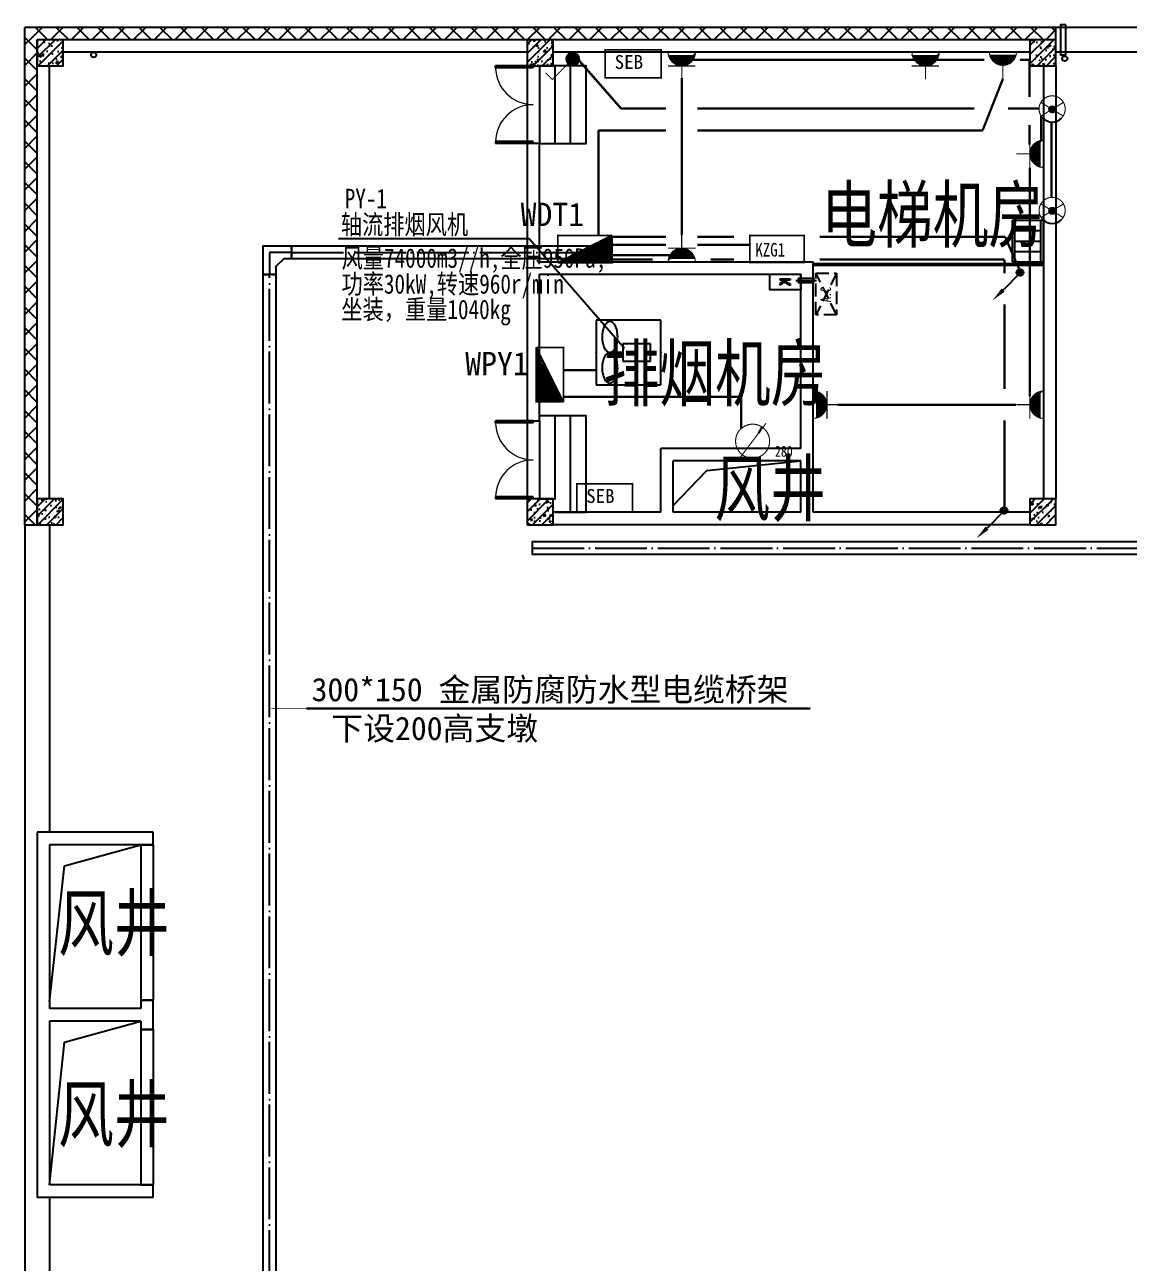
# Model space of a CAD drawing. Header units: millimetres. Extents: x -633009578 to 5705885, y -633235091 to 2571734.
# Drawn here: x 2781536 to 2802841, y 1762923 to 1786804 of the extents above; entities that cross this region are included whole.
import ezdxf

# ---------------------------------------------------------------- set-up
doc = ezdxf.new("R2010")
doc.units = ezdxf.units.MM
doc.header["$LTSCALE"] = 1000
doc.header["$MEASUREMENT"] = 0
for name, pattern in [('DASH', [0.35, 0.25, -0.1]), ('DASHED2', [0.375, 0.25, -0.125]), ('DOTE', [2.4200000000000004, 2, -0.2, 0.02, -0.2])]:
    doc.linetypes.add(name, pattern=pattern)
doc.layers.get('0').update_dxf_attribs({"color": 9})
for name, color, linetype in [('3T_WOOD', 21, 'Continuous'), ('A-COLUM(柱)', 255, 'Continuous'), ('A-DOOR(门）', 4, 'Continuous'), ('A-EQPM(设备)', 15, 'Continuous'), ('A-HATH(填充)', 8, 'Continuous'), ('A-LM-QPM(设备)', 8, 'Continuous'), ('A-LM-RAIL(栏杆)', 167, 'Continuous'), ('A-OTHER(其它)', 192, 'Continuous'), ('A-ROOF(屋顶)', 11, 'Continuous'), ('A-ROOF-G(钢构)', 25, 'Continuous'), ('A-ST(雨水管)', 161, 'Continuous'), ('A-STAR(楼梯)', 51, 'Continuous'), ('A-TEXT(房间)', 243, 'Continuous'), ('A-WALL(墙)', 255, 'Continuous'), ('A-WINDOW（窗）', 4, 'Continuous'), ('WALL', 9, 'Continuous'), ('电-弱电平面-箭头', 3, 'Continuous'), ('电-强电平面-标注', 3, 'Continuous'), ('电-强电平面-线缆', 3, 'Continuous'), ('电-桥架', 4, 'Continuous'), ('设备-动力', 3, 'Continuous'), ('设备-插座', 3, 'Continuous'), ('设备-消防', 3, 'Continuous'), ('设备-照明', 3, 'Continuous'), ('设备-箱柜', 3, 'Continuous')]:
    doc.layers.add(name, color=color, linetype=linetype)
doc.styles.add('-仿宋_GB2312', font='simhei.ttf')
doc.styles.add('0HVAC', font='simhei.ttf', dxfattribs={"width": 0.8, "bigfont": 'hztxt.shx'})
doc.styles.add('_TCH', font='simhei.ttf', dxfattribs={"width": 0.75, "bigfont": 'hztxt.shx'})
doc.styles.add('_TCH_DIM', font='simhei.ttf', dxfattribs={"width": 0.8, "bigfont": 'hztxt.shx'})
doc.styles.add('ELEC-DIM', font='simhei.ttf')
doc.styles.add('IDQSTYLE', font='simhei.ttf', dxfattribs={"width": 0.707, "bigfont": 'hztxt.shx'})
doc.styles.get("Standard").update_dxf_attribs({"font": 'simhei.ttf', "bigfont": 'hztxt.shx'})
pattern_1 = [(45, (-2085598.514908035, -974312.4123308776), (-200.0002033111466, 200.0002033111467), []), (135, (-2085598.514908035, -974312.4123308776), (-200.0002033111467, -200.0002033111466), [])]

# ---------------------------------------------------------------- blocks, each defined once
blk = doc.blocks.new('31231')
at = {"layer": 'A-EQPM(设备)', "linetype": 'DASH', "ltscale": 500}
blk.add_lwpolyline([(46923.81837394973, 1033154.040788963), (47003.81837394973, 1033154.040788963), (47003.81837394973, 1032854.040788963), (46923.81837394973, 1032854.040788963)], close=True, dxfattribs=at)
blk.add_lwpolyline([(46963.81837394973, 1033204.040788963), (46963.81837394973, 1032804.040788963)], dxfattribs=at)
blk = doc.blocks.new('VdFDAFDFfasdgfswgre')
at = {"layer": 'A-LM-QPM(设备)'}
for p, q in [((-18.82899837940931, -406.182118716184), (32.44091908354312, -219.865729555022)), ((32.44091908354312, -219.865729555022), (56.36419694311917, -226.448856712319)), ((56.36419694311917, -226.448856712319), (37.18157476373017, -296.1590703437105)), ((5.094279481098056, -412.765245873481), (-18.82899837940931, -406.182118716184)), ((26.97990751266479, -333.232229411602), (5.094279481098056, -412.765245873481)), ((49.2817729152739, -324.0305588338524), (26.97990751266479, -333.232229411602)), ((26.97990751266479, -333.232229411602), (49.2817729152739, -324.0305588338524)), ((67.04131023027003, -429.8116214922629), (26.97990751266479, -333.232229411602)), ((37.18157476373017, -296.1590703437105), (49.2817729152739, -324.0305588338524)), ((49.2817729152739, -324.0305588338524), (125.9159782715142, -245.5878820237704)), ((153.1663345098495, -253.0865434217267), (58.93851659074426, -349.0140868732706)), ((58.93851659074426, -349.0140868732706), (97.61874484550208, -438.2258171304129)), ((97.61874484550208, -438.2258171304129), (67.04131023027003, -429.8116214922629)), ((125.9159782715142, -245.5878820237704), (153.1663345098495, -253.0865434217267))]:
    blk.add_line(p, q, dxfattribs=at)
blk.add_lwpolyline([(0, 0), (289.248551459983, -79.59444376500323), (130.0596639309078, -658.0915466849692), (-159.1888875309378, -578.4971029208973)], close=True, dxfattribs=at)
blk = doc.blocks.new('1fdasdas')
at = {"layer": 'A-EQPM(设备)', "linetype": 'DASH'}
for p, q in [((800.000240216963, -0.0003133723512291908), (0.0002401703968644142, 399.9996865927242)), ((0.0002401703968644142, -0.0003133723512291908), (800.000240216963, 399.9996865927242))]:
    blk.add_line(p, q, dxfattribs=at)
blk.add_lwpolyline([(0.0002401703968644142, 399.9996865927242), (800.000240216963, 399.9996865927242), (800.000240216963, -0.0003133723512291908), (0.0002401703968644142, -0.0003133723512291908)], close=True, dxfattribs=at)
at = {"layer": 'A-EQPM(设备)', "style": '_TCH_DIM', "width": 0.7058823529411765}
blk.add_text('A.C', height=204, dxfattribs=at).set_placement((239.6609672275372, 108.2505295248702))
blk = doc.blocks.new('$DorLib2D$00000002')
for p, q in [((-0.5, -5.684341886080802e-17), (-0.5000000000000007, 0.4875)), ((-0.4750000000000007, 0.4875), (-0.5000000000000007, 0.4875)), ((-0.475, -2.842170943040401e-17), (-0.4750000000000007, 0.4875)), ((0.475, -2.842170943040401e-17), (0.4750000000000007, 0.4875)), ((0.4750000000000007, 0.4875), (0.5000000000000007, 0.4875)), ((0.5, -5.684341886080802e-17), (0.5000000000000007, 0.4875)), ((-0.5, -5.684341886080802e-17), (-0.475, -2.842170943040401e-17)), ((0.5, -5.684341886080802e-17), (0.475, -2.842170943040401e-17))]:
    blk.add_line(p, q)
at = {"lineweight": 13}
for centre, start, end in [((-0.4875, -4.263256414560601e-17), 0, 88.53071641864632), ((0.4875, -4.263256414560601e-17), 91.4692835813537, 180)]:
    blk.add_arc(centre, 0.4875, start, end, dxfattribs=at)
blk = doc.blocks.new('_FZH')
h = blk.add_hatch()
h.set_pattern_fill('钢筋混凝土', color=256, scale=0.1, style=0)
h.set_pattern_definition([(45, (0, 0), (-0.1767766952966369, 0.1767766952966369), []), (50, (0, 0), (0.7172601826007535, -0.06275213498259512), [0.07500000000000001, -0.8250000000000001]), (355, (0, 0), (-0.138751333613, 0.7521921337000119), [0.06, -0.66]), (100.4514, (0.05977168000000001, -0.00522934), (0.5785093817140216, 0.6894395420609536), [0.06374019, -0.701142112]), (46.1842, (0, 0.2), (1.067241048625645, -0.1655190143290181), [0.1125, -1.2375]), (96.6356, (0.088936745, 0.186206693), (0.9346627055487033, 0.9741178709004418), [0.095610288, -1.051713]), (351.1842, (0, 0.2), (0.9346619451336272, 0.9741186009253247), [0.09000000000000001, -0.9900000000000001]), (21, (0.1, 0.15), (0.5969070521184617, -0.4026188906653388), [0.07500000000000001, -0.8250000000000001]), (326, (0.1, 0.15), (0.2433153319215824, 0.7251500450468529), [0.06, -0.66]), (71.4514, (0.149742233, 0.116448394), (0.84022262858149, 0.3225304967099524), [0.06374019, -0.701142112]), (37.50000000000001, (0, 0), (0.01215985531729062, 0.3328938538313115), [0, -0.652, 0, -0.67, 0, -0.6625000000000001]), (7.499999999999999, (0, 0), (0.2630695374421486, 0.3944117118823603), [0, -0.382, 0, -0.637, 0, -0.2525]), (-32.5, (-0.223, 0), (0.533822436172409, -0.02255487173437976), [0, -0.25, 0, -0.78, 0, -1.035]), (-42.5, (-0.323, 0), (0.5831861693423862, 0.1001049823323177), [0, -0.325, 0, -0.518, 0, -0.735])])
h.paths.add_polyline_path([(-0.5, -0.5), (0.5, -0.5), (0.5, 0.5), (-0.5, 0.5)])
blk.add_lwpolyline([(-0.5, -0.5), (0.5, -0.5), (0.5, 0.5), (-0.5, 0.5)], close=True)
blk = doc.blocks.new('G$C91E54488')
at = {"layer": 'A-HATH(填充)'}
h = blk.add_hatch(dxfattribs=at)
h.set_pattern_fill('多孔材料', color=256, scale=100, style=0)
h.set_pattern_definition(pattern_1)
h.paths.add_polyline_path([(-133300.0015785219, 125750.000000513), (-133300.0015785326, 135099.9999998967), (-133540.0015785224, 135339.9999998988), (-133540.0015785219, 125750.000000513)])
h = blk.add_hatch(dxfattribs=at)
h.set_pattern_fill('多孔材料', color=256, scale=100, style=0)
h.set_pattern_definition(pattern_1)
h.paths.add_polyline_path([(-113649.9960723259, 135339.9999998963), (-133540.0015785224, 135339.9999998988), (-133300.0015785326, 135099.9999998967), (-113649.9960723259, 135099.9999998963)])
at = {"layer": 'A-DOOR(门）'}
for p, q in [((-123849.9960723259, 134600.0000001263), (-123849.9960723259, 133100.0000001263)), ((-123609.9960723259, 134600.0000001263), (-123609.9960723259, 133100.0000001263)), ((-123849.9960723259, 127750.0000000525), (-123849.9960723259, 126250.0000000525)), ((-123609.9960723259, 127750.0000000525), (-123609.9960723259, 126250.0000000525))]:
    blk.add_line(p, q, dxfattribs=at)
at = {"layer": 'A-LM-QPM(设备)'}
blk.add_lwpolyline([(-113460.0057239681, 135390.003462084), (-113560.0057239681, 135390.003462084), (-113560.0057239681, 134810.003462084), (-113460.0057239681, 134810.003462084)], close=True, dxfattribs=at)
at = {"layer": 'A-LM-RAIL(栏杆)'}
for points in [[(-118329.9960657354, 130785.0000058521), (-113889.9960723333, 130785.0000058551)], [(-118329.9960657354, 130755.0000058521), (-113889.9960723333, 130755.0000058551)]]:
    blk.add_lwpolyline(points, dxfattribs=at)
at = {"layer": 'A-OTHER(其它)'}
for points in [[(-121030.0009394446, 126119.9999999303), (-120384.4840694438, 126797.7247835443), (-118569.996065639, 126979.999999917)], [(-133059.9960724125, 116549.9999999242), (-132774.0657721153, 119170.1517959499), (-131299.9960723268, 119579.9999999028)], [(-133059.9960724041, 113019.9999997992), (-132774.065772573, 115770.1517959806), (-131299.9960727841, 116179.9999999335)]]:
    blk.add_lwpolyline(points, dxfattribs=at)
at = {"layer": 'A-ROOF(屋顶)'}
for points in [[(-66500.0009442009, 135340.0000004679), (-113649.9960723259, 135340.0000000958)], [(-66500.0009442009, 134859.9999999426), (-113649.9960723259, 134859.9999999426)], [(-133540.0010337373, 125749.999999938), (-133540.00139366, 87199.99999993795)], [(-133060.0010337373, 125749.999999938), (-133060.0010337373, 119819.9999999598)], [(-133060.0010337373, 112779.9999999368), (-133060.0010337373, 87199.99999993795)]]:
    blk.add_lwpolyline(points, dxfattribs=at)
at = {"layer": 'A-ROOF-G(钢构)'}
for points in [[(-114489.9960723333, 130819.9999997887), (-114489.9960723333, 131619.9999997887)], [(-114489.9960723333, 131619.9999997887), (-113889.9960723333, 131619.9999997887)], [(-114439.9960723333, 130819.9999997887), (-114439.9960723333, 131619.9999997887)], [(-113939.9960723333, 130819.9999997887), (-113939.9960723333, 131619.9999997887)], [(-113889.9960723333, 130819.9999997887), (-113889.9960723333, 131619.9999997887)], [(-114439.9960723333, 131419.9999997887), (-113939.9960723333, 131419.9999997887)], [(-114439.9960723333, 131219.9999997887), (-113939.9960723333, 131219.9999997887)], [(-114439.9960723333, 131019.9999997887), (-113939.9960723333, 131019.9999997887)], [(-114489.9960723333, 130819.9999997887), (-113889.9960723333, 130819.9999997887)]]:
    blk.add_lwpolyline(points, dxfattribs=at)
at = {"layer": 'A-ST(雨水管)'}
for points in [[(-132210.0009442, 134859.9999999389, -1), (-132210.0009442, 134759.9999999389, -1)], [(-113478.5474658455, 134787.4915762864, -1), (-113478.5474658455, 134687.4915762864, -1)]]:
    blk.add_lwpolyline(points, format="xyb", close=True, dxfattribs=at)
at = {"layer": 'A-STAR(楼梯)'}
for points in [[(-123609.9960723519, 133100.0000002583), (-123309.9960723519, 133100.0000002583), (-123309.9960723519, 134600.0000002576), (-123609.9960724232, 134600.0000002576)], [(-123309.9960723519, 133100.0000002583), (-123009.9960723519, 133100.0000002583), (-123009.9960723519, 134600.0000002576), (-123309.9960724232, 134600.0000002576)], [(-123009.9960723519, 133100.0000002583), (-122709.9960723519, 133100.0000002583), (-122709.9960723519, 134600.0000002576), (-123009.9960724232, 134600.0000002576)], [(-123609.996072351, 126250.0000001845), (-123309.996072351, 126250.0000001845), (-123309.996072351, 127850.0000001838), (-123609.9960724227, 127850.0000001838)], [(-123309.9960723612, 125989.999999957), (-123009.9960723612, 125989.999999957), (-123009.996072351, 127850.0000001838), (-123309.9960724227, 127850.0000001838)], [(-123009.9960723612, 125989.9999999459), (-122709.9960723612, 125989.9999999459), (-122709.996072351, 127850.0000001838), (-123009.9960724227, 127850.0000001838)]]:
    blk.add_lwpolyline(points, dxfattribs=at)
at = {"layer": 'A-WALL(墙)'}
for p, q in [((-123849.9960720977, 135099.9999998709), (-132799.99607231, 135099.9999998767)), ((-114149.9960720977, 135099.9999998807), (-123349.9960725862, 135099.9999998735)), ((-123849.9960720977, 134859.9999998707), (-132799.99607231, 134859.9999998767)), ((-114149.9960720977, 134859.9999998804), (-123349.9960725862, 134859.9999998821)), ((-133300.0015784879, 126249.9999996888), (-133300.00157848, 134599.9999996886)), ((-133060.0015784604, 126249.9999996888), (-133060.0015784823, 134599.9999996886)), ((-113889.9960723259, 134599.9999999382), (-113889.9960723259, 126249.9999999382)), ((-113649.9960723259, 134599.9999999382), (-113649.9960723259, 126249.9999999382)), ((-123609.9960723519, 133100.0000002583), (-123849.9960723119, 133100.0000002586)), ((-123849.9960723119, 133100.0000002586), (-123849.9960723259, 130699.9999997459)), ((-123609.996072324, 130819.9999997643), (-123609.9960723519, 133100.0000002583)), ((-123849.9960723259, 130699.9999997459), (-123849.9960723668, 127750.0000000043)), ((-123609.996072324, 130819.9999997643), (-118329.9960657354, 130819.9999997643)), ((-118329.9960657181, 127099.9999999393), (-118329.9960657354, 130819.9999997643)), ((-123609.9960723091, 127750.0000000043), (-123609.9960723016, 130579.9999997412)), ((-123609.9960723016, 130579.9999997412), (-118569.9960656809, 130579.9999997412)), ((-118569.9960656846, 127219.9999999375), (-118569.9960656809, 130579.9999997412)), ((-123849.9960723668, 127750.0000000043), (-123609.9960723091, 127750.0000000043)), ((-118569.9960656846, 127219.9999999375), (-121270.0009393832, 127219.9999999375)), ((-121270.0009393892, 125989.9999998865), (-121270.0009393832, 127219.9999999375)), ((-118329.9960657284, 125989.9999999482), (-118329.9960657181, 127099.9999999393)), ((-118569.9960657274, 126979.9999999375), (-121030.0009393846, 126979.9999999375)), ((-121030.0009393892, 125989.9999999582), (-121030.0009393846, 126979.9999999375)), ((-118569.9960657284, 125989.9999999584), (-118569.9960657274, 126979.9999999375)), ((-121270.0009393892, 125989.9999998865), (-123349.9960725862, 125989.9999999643)), ((-118569.9960657284, 125989.9999999584), (-121030.0009393892, 125989.9999999582)), ((-114149.9960720977, 125989.9999999517), (-118329.9960657284, 125989.9999999482)), ((-121150.0009394344, 125749.99999994), (-123349.9960725862, 125749.9999999524)), ((-118449.9960657191, 125749.99999994), (-121150.0009394344, 125749.99999994)), ((-114149.9960720977, 125749.9999999633), (-118449.9960657191, 125749.99999994)), ((-133299.9960723985, 119819.9999999598), (-133299.996072378, 116299.999999896)), ((-131059.9960723571, 119819.9999999598), (-133299.9960723985, 119819.9999999598)), ((-131059.9960723277, 119580.0000000041), (-131059.9960723571, 119819.9999999598)), ((-133059.9960723962, 119579.9999998409), (-133059.9960723957, 116419.9999999065)), ((-131299.9960723585, 119579.9999998409), (-133059.9960723962, 119579.9999998409)), ((-131299.9960723585, 119579.9999998409), (-131059.9960723277, 119580.0000000041)), ((-131059.996072324, 116580.0000000041), (-131299.9960723082, 116580.0000000041)), ((-131299.9960723082, 116580.0000000041), (-131299.9960723585, 116419.9999999065)), ((-131059.9960723524, 116299.9999999177), (-131059.996072324, 116580.0000000041)), ((-133299.996072378, 116299.999999896), (-133299.9960723631, 112779.9999999368)), ((-131299.9960723585, 116419.9999999065), (-133059.9960723957, 116419.9999999065)), ((-131059.9960723589, 116020.0000000043), (-131059.9960723524, 116299.9999999177)), ((-133059.996072364, 116179.9999999088), (-133059.9960723636, 113019.9999999338)), ((-131299.996072317, 116179.9999999088), (-133059.996072364, 116179.9999999088)), ((-131299.996072317, 116179.9999999088), (-131299.9960723366, 116020.0000000043)), ((-131299.9960723366, 116020.0000000043), (-131059.9960723589, 116020.0000000043)), ((-131299.9960723165, 113019.999999934), (-133059.9960723636, 113019.9999999338)), ((-131059.996072391, 113020.0000000041), (-131299.9960723361, 113020.0000000041)), ((-131059.9960723901, 112779.9999999368), (-131059.996072391, 113020.0000000041)), ((-131059.9960723901, 112779.9999999368), (-133299.9960723631, 112779.9999999368))]:
    blk.add_line(p, q, dxfattribs=at)
at = {"layer": 'A-WINDOW（窗）', "linetype": 'DASH'}
for p, q in [((-131059.9960723529, 119579.9999998409), (-131299.9960723529, 119579.9999998409)), ((-131299.9960723529, 116579.9999998409), (-131059.9960723529, 116579.9999998409)), ((-131059.9960723519, 116019.9999999948), (-131299.9960723519, 116019.9999999948)), ((-131299.9960723519, 113019.9999999948), (-131059.9960723519, 113019.9999999948))]:
    blk.add_line(p, q, dxfattribs=at)
at = {"layer": 'A-WINDOW（窗）'}
for p, q in [((-131299.9960723529, 119579.9999998409), (-131299.9960723529, 116579.9999998409)), ((-131059.9960723529, 119579.9999998409), (-131059.9960723529, 116579.9999998409)), ((-131299.9960723519, 116019.9999999948), (-131299.9960723519, 113019.9999999948)), ((-131059.9960723519, 116019.9999999948), (-131059.9960723519, 113019.9999999948))]:
    blk.add_line(p, q, dxfattribs=at)
at = {"layer": 'WALL'}
for p, q in [((-133540.0015785219, 125750.000000513), (-133540.0015785224, 135339.9999998988)), ((-113649.9960723259, 135339.9999998963), (-133540.0015785224, 135339.9999998988)), ((-113649.9960723259, 135099.9999998963), (-113649.9960723259, 135339.9999998963)), ((-133300.0015785219, 125750.000000513), (-133300.0015785326, 135099.9999998967)), ((-113649.9960723259, 135099.9999998963), (-133300.0015785326, 135099.9999998967)), ((-133540.0015785219, 125750.000000513), (-133300.0015785219, 125750.000000513))]:
    blk.add_line(p, q, dxfattribs=at)
at = {"layer": 'A-COLUM(柱)', "xscale": 500, "yscale": 500, "zscale": 500}
for p in [(-133049.99607231, 134849.999999938), (-123599.99607231, 134849.999999938), (-113899.9960723259, 134849.9999999382), (-133049.99607231, 125999.999999938), (-123599.9960723259, 125999.9999999382), (-113899.9960723259, 125999.9999999382)]:
    blk.add_blockref('_FZH', p, dxfattribs=at)
at = {"layer": 'A-DOOR(门）', "xscale": -1500, "yscale": -1500, "zscale": -1500, "rotation": 270}
for p in [(-123729.9960723259, 133850.0000001263), (-123729.9960723259, 127000.0000000525)]:
    blk.add_blockref('$DorLib2D$00000002', p, dxfattribs=at)
at = {"layer": 'A-EQPM(设备)', "color": 6, "xscale": -1, "rotation": 89.99999999999997}
blk.add_blockref('31231', (914535.040789025, 177424.0328813199), dxfattribs=at)
at = {"layer": 'A-EQPM(设备)', "color": 6, "rotation": 90}
blk.add_blockref('1fdasdas', (-117879.221820237, 129799.5522004017), dxfattribs=at)
at = {"layer": 'A-LM-QPM(设备)', "rotation": 285.3856598445327}
blk.add_blockref('VdFDAFDFfasdgfswgre', (-118569.9960656809, 130579.9999997412), dxfattribs=at)
at = {"layer": 'A-TEXT(房间)', "style": '_TCH', "width": 0.75}
for s, p in [('电梯机房', (-118174.5349021163, 131204.9070765354)), ('排烟机房', (-122373.5862286175, 128148.4706520851)), ('风井', (-120235.3180894433, 125930.7873269533)), ('风井', (-132894.972287626, 117548.545708133)), ('风井', (-132894.972287626, 113862.0589373094))]:
    blk.add_text(s, height=1050, dxfattribs=at).set_placement(p)
blk = doc.blocks.new('$轴流风机$00000011')
for p, q in [((-500, 500, 1e-08), (-500, -500, 1e-08)), ((500, 500, 1e-08), (-500, 500, 1e-08)), ((500, -500, 1e-08), (500, 500, 1e-08)), ((-339.4800092864898, 134.6796910074772, 1e-08), (-339.4800092864898, -134.6796910074772, 1e-08)), ((87.95522044965765, 134.6796910074772, 1e-08), (-339.4800092864898, 134.6796910074772, 1e-08)), ((87.95522044965765, -134.6796910074772, 1e-08), (87.95522044965765, 134.6796910074772, 1e-08)), ((87.95522044965765, 0, 1e-08), (288.4946038684575, 0, 1e-08)), ((-339.4800092864898, -134.6796910074772, 1e-08), (87.95522044965765, -134.6796910074772, 1e-08)), ((-500, -500, 1e-08), (500, -500, 1e-08))]:
    blk.add_line(p, q)
for centre, radius, start, end in [((462.4428888200782, 274.1909822780144, 1e-08), 290.6672624295167, 153.0603398671826, 168.1126115914812), ((355.1290658579092, 328.7278263123881, 1e-08), 170.2906702038428, 129.1821255884627, 153.0603398671826), ((288.4946038684575, 410.4818086252635, 1e-08), 64.8209345055534, 90, 129.1821255884627), ((288.4946038684575, 410.4818086252635, 1e-08), 64.82093450552276, 50.81787441153735, 90), ((221.8601418790058, 328.7278263123881, 1e-08), 170.2906702037323, 26.93966013281736, 50.81787441153735), ((114.5463189241127, 274.1909822780144, 1e-08), 290.6672624295164, 11.88738840851878, 26.93966013281736), ((633.07206670288, 238.2729985965852, 1e-08), 465.0358888982827, 168.1126115914812, 180), ((633.07206670288, 238.2729985965852, 1e-08), 465.0358888974643, 180, 191.8873884085187), ((-56.08285895868903, 238.2729985965852, 1e-08), 465.0358888982828, 0, 11.88738840851878), ((-56.08285895868903, 238.2729985965852, 1e-08), 465.035888898019, 348.1126115914813, 0), ((462.4428888200782, 202.3550149151561, 1e-08), 290.6672624290152, 191.8873884085187, 206.9396601328174), ((355.1290658579092, 147.8181708826014, 1e-08), 170.2906702042031, 206.9396601328174, 230.8178744115374), ((288.4946038684575, 66.06418856972596, 1e-08), 64.82093450569862, 230.8178744115374, 270), ((288.4946038684575, 66.06418856972596, 1e-08), 64.82093450561933, 270, 309.1821255884627), ((221.8601418790058, 147.8181708826014, 1e-08), 170.2906702039885, 309.1821255884627, 333.0603398671827), ((114.5463189241127, 202.3550149151561, 1e-08), 290.6672624293529, 333.0603398671827, 348.1126115914813), ((633.07206670288, -238.2729985965852, 1e-08), 465.0358888974643, 168.1126115914812, 180), ((462.4428888200782, -202.3550149151561, 1e-08), 290.6672624290063, 153.0603398671826, 168.1126115914812), ((355.1290658579092, -147.8181708826014, 1e-08), 170.2906702042102, 129.1821255884627, 153.0603398671826), ((288.4946038684575, -66.06418856972596, 1e-08), 64.82093450570038, 90, 129.1821255884627), ((288.4946038684575, -66.06418856972596, 1e-08), 64.82093450561933, 50.81787441153735, 90), ((221.8601418790058, -147.8181708826014, 1e-08), 170.290670203996, 26.93966013281736, 50.81787441153735), ((114.5463189241127, -202.3550149151561, 1e-08), 290.6672624293437, 11.88738840851878, 26.93966013281736), ((-56.08285895868903, -238.2729985965852, 1e-08), 465.035888898019, 0, 11.88738840851878), ((633.07206670288, -238.2729985965852, 1e-08), 465.0358888982922, 180, 191.8873884085187), ((462.4428888200782, -274.1909822780144, 1e-08), 290.6672624295167, 191.8873884085187, 206.9396601328174), ((114.5463189241127, -274.1909822780144, 1e-08), 290.6672624295169, 333.0603398671827, 348.1126115914813), ((-56.08285895868903, -238.2729985965852, 1e-08), 465.0358888982919, 348.1126115914813, 0), ((355.1290658579092, -328.7278263123881, 1e-08), 170.2906702038428, 206.9396601328174, 230.8178744115374), ((288.4946038684575, -410.4818086252635, 1e-08), 64.82093450555568, 230.8178744115374, 270), ((288.4946038684575, -410.4818086252635, 1e-08), 64.82093450552276, 270, 309.1821255884627), ((221.8601418790058, -328.7278263123881, 1e-08), 170.2906702037334, 309.1821255884627, 333.0603398671827)]:
    blk.add_arc(centre, radius, start, end)
for p in [(-500, 0, 1e-08), (500, 0, 1e-08)]:
    blk.add_point(p)
blk = doc.blocks.new('HC001303')
at = {"color": 0, "linetype": 'Continuous'}
blk.add_line((1.147673841419251, 1.538953517481514), (1.735401947549264, 2.599742189978989), dxfattribs=at)
at = {"color": 0, "linetype": 'Continuous', "const_width": 0.2}
blk.add_lwpolyline([(2.673745217742495e-14, -3.125, 0.1989123673796571), (2.209708691207992, -2.209708691207937, 0.1989123673796571), (3.125000000000028, -4.323120637516818e-16, 0.1989123673796568), (2.209708691207993, 2.209708691207993, 0.1989123673796569), (2.841876514387939e-14, 3.125, 0.1989123673796569), (-2.209708691207936, 2.209708691207994, 0.1989123673796568), (-3.124999999999972, 2.10353517373855e-15, 0.1989123673796572), (-2.209708691207937, -2.209708691207936, 0.1989123673796571)], format="xyb", close=True, dxfattribs=at)
blk.add_lwpolyline([(-2.500110713345594, -3.281016827298258), (2.47847216535268, 3.297393019579605)], dxfattribs=at)
at = {"color": 0, "style": 'IDQSTYLE', "width": 0.7}
for tag, p in [('280', (4.109408226946883, -2.854615367737885)), ('PSFHATT', (5.125000010000028, -3.281016827298258))]:
    blk.add_attdef(tag, p, '', height=2, dxfattribs=at)
blk = doc.blocks.new('*X123')
at = {"color": 0, "linetype": 'Continuous'}
for p, q in [((235.5705228326477, 319.9990725063215), (238.8755041928442, 323.304053866518)), ((235.9947869013596, 319.9990725063215), (239.7240323302681, 323.7283179352299)), ((236.4190509700716, 319.9990725063215), (240.5725604676919, 324.1525820039419)), ((236.8433150387835, 319.9990725063215), (241.4210886051158, 324.5768460726538)), ((237.2675791074955, 319.9990725063215), (242.2655414724513, 324.9970348712774)), ((237.6918431762074, 319.9990725063215), (242.2655414724513, 324.5727708025654)), ((238.1161072449193, 319.9990725063215), (242.2655414724513, 324.1485067338535)), ((238.5403713136312, 319.9990725063215), (242.2655414724513, 323.7242426651416)), ((238.9646353823431, 319.9990725063215), (242.2655414724513, 323.2999785964296)), ((233.0249384203761, 319.9990725063215), (233.7843353683011, 320.7584694542464)), ((233.4492024890881, 319.9990725063215), (234.6328635057249, 321.1827335229584)), ((233.8734665578, 319.9990725063215), (235.4813916431488, 321.6069975916703)), ((234.297730626512, 319.9990725063215), (236.3299197805727, 322.0312616603822)), ((234.7219946952239, 319.9990725063215), (237.1784479179965, 322.4555257290941)), ((235.1462587639358, 319.9990725063215), (238.0269760554204, 322.8797897978061)), ((239.3888994510551, 319.9990725063215), (242.2655414724513, 322.8757145277177)), ((239.813163519767, 319.9990725063215), (242.2655414724513, 322.4514504590058)), ((240.2374275884789, 319.9990725063215), (242.2655414724513, 322.0271863902939)), ((240.6616916571909, 319.9990725063215), (242.2655414724513, 321.6029223215819)), ((241.0859557259028, 319.9990725063215), (242.2655414724513, 321.17865825287)), ((241.5102197946147, 319.9990725063215), (242.2655414724513, 320.7543941841581)), ((232.6006743516642, 319.9990725063215), (232.9358072308772, 320.3342053855345)), ((241.9344838633266, 319.9990725063215), (242.2655414724513, 320.3301301154461))]:
    blk.add_line(p, q, dxfattribs=at)
blk = doc.blocks.new('HC000431')
at = {"color": 0, "linetype": 'Continuous'}
blk.add_line((5, 2.5), (-5, -2.5), dxfattribs=at)
at = {"color": 0, "linetype": 'Continuous', "const_width": 0.3}
for points in [[(5, 2.5), (-5, 2.5), (-5, -2.5)], [(-5, -2.5), (5, -2.5), (5, 2.5)]]:
    blk.add_lwpolyline(points, dxfattribs=at)
at = {"color": 0, "linetype": 'Continuous'}
blk.add_blockref('*X123', (-237.2655414724513, -322.4990725063215), dxfattribs=at)
at = {"color": 0, "style": 'IDQSTYLE', "width": 0.7}
blk.add_attdef('PSFHATT', (7.000000000000028, -2.5), '', height=2.5, dxfattribs=at)
blk = doc.blocks.new('HC001527')
at = {"color": 0, "linetype": 'Continuous', "const_width": 0.3}
blk.add_lwpolyline([(5, 2.5), (-5, 2.5), (-5, -2.5), (5, -2.5)], close=True, dxfattribs=at)
at = {"color": 0, "style": 'IDQSTYLE', "width": 0.7}
for tag, p in [('AE', (-1.5, -1.25)), ('PSFHATT', (7, -2.5))]:
    blk.add_attdef(tag, p, '', height=2.5, dxfattribs=at)
blk = doc.blocks.new('*X164')
at = {"color": 0, "linetype": 'Continuous'}
for p, q in [((162.2878715788766, 154.9339610545365), (164.4937876543064, 157.1398771299663)), ((159.595646846908, 156.7672197221619), (159.6233466819307, 156.7949195571846)), ((159.6640079704214, 156.5527381332005), (159.9061893944054, 156.7949195571846)), ((159.747532531186, 156.3534199814905), (160.18903210688, 156.7949195571846)), ((159.8446775338837, 156.1677222717137), (160.4718748193546, 156.7949195571846)), ((159.9544025265515, 155.9946045519069), (160.7547175318292, 156.7949195571846)), ((160.0760273856543, 155.833386698535), (161.0375602443038, 156.7949195571846)), ((160.2091522122192, 155.6836688126253), (161.3204029567785, 156.7949195571846)), ((160.3536147760518, 155.5452886639833), (161.6032456692531, 156.7949195571846)), ((160.5094741859558, 155.4183053614127), (161.8860883817277, 156.7949195571846)), ((160.6770167777584, 155.3030052407406), (162.1689310942023, 156.7949195571846)), ((160.8567856433337, 155.1999313938414), (162.451773806677, 156.7949195571846)), ((161.0496413096342, 155.1099443476672), (162.7346165191516, 156.7949195571846)), ((161.2568708631404, 155.0343311886988), (163.0174592316262, 156.7949195571846)), ((161.4803825063601, 154.9750001194438), (163.3003019441008, 156.7949195571846)), ((161.7230685552892, 154.9348434558983), (163.5831446565754, 156.7949195571846)), ((161.9895441276247, 154.9184763157592), (163.86598736905, 156.7949195571846)), ((162.6346011340941, 154.9978478972794), (164.4299008115636, 156.7931475747489)), ((163.0778250055067, 155.1582290562173), (164.2695196526256, 156.3499237033363))]:
    blk.add_line(p, q, dxfattribs=at)
blk = doc.blocks.new('HC000134')
at = {"color": 0, "linetype": 'Continuous', "const_width": 0.2}
blk.add_lwpolyline([(-2.5, 5, 0.198912367379654), (-1.767766952966213, 3.232233047033674, 0.1989123673796558), (-4.592273826913179e-16, 2.5, 0.1989123673796559), (1.767766952966213, 3.232233047033674, 0.1989123673796541), (2.5, 4.999999999999999)], format="xyb", dxfattribs=at)
for points in [[(-2.549372027147456, 2.476391871554483), (2.483025305961291, 2.476391871554483)], [(-2.421006983541702, 4.37652170395188), (2.421006983541702, 4.37652170395188)], [(0, 2.5), (0, 0)]]:
    blk.add_lwpolyline(points, dxfattribs=at)
at = {"color": 0, "linetype": 'Continuous'}
blk.add_blockref('*X164', (-162.0093508556101, -152.4183978532327), dxfattribs=at)
at = {"color": 0, "style": 'IDQSTYLE', "width": 0.7}
blk.add_attdef('PSFHATT', (4.500000010000001, 0), '', height=2.5, dxfattribs=at)
blk = doc.blocks.new('*X3')
at = {"color": 0, "linetype": 'Continuous'}
for p, q in [((192.587376364835, 446.7215535232801), (193.8713933576327, 448.0055705160779)), ((192.6509968705344, 446.3609099602676), (194.2320369206452, 447.9419500103785)), ((192.6864539319484, 447.2448951591055), (193.3480517218074, 447.9064929489645)), ((192.7889704286661, 446.0746194496875), (194.5183274312254, 447.8039764522467)), ((192.9823694457329, 445.8437543980423), (194.7491924828706, 447.61057743518)), ((193.2275231399996, 445.664644023597), (194.9283028573159, 447.3654237409133)), ((193.5311577474, 445.5440145622856), (195.0489323186273, 447.0617891335129)), ((193.9202347052458, 445.5088274514194), (195.0841194294935, 446.6727121756671)), ((194.6075199946775, 445.7718486721392), (194.8210982087737, 445.9854268862354))]:
    blk.add_line(p, q, dxfattribs=at)
blk = doc.blocks.new('HC001442')
at = {"color": 0, "linetype": 'Continuous'}
blk.add_line((2.614797267597169e-12, -0.0577611932696982), (-3.1054929004722, -3.232738715066034), dxfattribs=at)
blk.add_lwpolyline([(-3.1054929004722, -3.232738715066034, 0.8, 0, 0), (-5.057392361375946, -5.119309791709952, 0, 0, 0)], format="xyseb", dxfattribs=at)
blk.add_circle((0, 0), 0.625, dxfattribs=at)
at = {"color": 0, "linetype": 'Continuous', "xscale": 0.5, "yscale": 0.5, "zscale": 0.5}
blk.add_blockref('*X3', (-96.91845018383279, -223.3780232566237), dxfattribs=at)
at = {"color": 0, "style": 'IDQSTYLE', "width": 0.7}
blk.add_attdef('PSFHATT', (2.62500001, -5.119309791709952), '', height=2.5, dxfattribs=at)
blk = doc.blocks.new('HC000127')
at = {"color": 0, "linetype": 'Continuous'}
for p, q in [((-2.394925552313452, 4.28283084360757), (-2.301234691969285, 4.37652170395188)), ((-2.321819471781509, 4.073094211665051), (-2.018391979494709, 4.37652170395188)), ((-2.234077361864593, 3.877993609107307), (-1.735549267019906, 4.37652170395188)), ((-2.133071322147771, 3.696156936349553), (-1.45270655454533, 4.37652170395188)), ((-2.019722391649111, 3.526663154373495), (-1.169863842070754, 4.37652170395188)), ((-1.89462033080963, 3.3689225027384), (-0.8870211295961781, 4.37652170395188)), ((-1.75809067461546, 3.222609446457881), (-0.6041784171216023, 4.37652170395188)), ((-1.610228640033711, 3.087628768565168), (-0.3213357046467991, 4.37652170395188)), ((-1.450908635363021, 2.964106060761054), (-0.03849299217222324, 4.37652170395188)), ((-1.279771678729958, 2.852400304919513), (0.2443497203023526, 4.37652170395188)), ((-1.096187659196403, 2.753141611978464), (0.5271924327769284, 4.37652170395188)), ((-0.8991825738169155, 2.667303984883461), (0.8100351452515042, 4.37652170395188)), ((-0.6873090270223656, 2.596334819203292), (1.092877857726307, 4.37652170395188)), ((-0.4584132462771322, 2.542387887474007), (1.375720570200883, 4.37652170395188)), ((-0.209190882280609, 2.508767538995784), (1.658563282675459, 4.37652170395188)), ((0.06574902768079482, 2.500864736482612), (1.941405995150035, 4.37652170395188)), ((0.3761933590246826, 2.528466355351895), (2.224248707624611, 4.376521703951852)), ((0.7437720382852149, 2.613202322137766), (2.386797677867207, 4.256227961719787)), ((1.246104544721902, 2.832692116099963), (2.167307883900094, 3.753895455278013))]:
    blk.add_line(p, q, dxfattribs=at)
at = {"color": 0, "linetype": 'Continuous', "const_width": 0.2}
blk.add_lwpolyline([(-2.5, 5, 0.198912367379654), (-1.767766952966213, 3.232233047033674, 0.1989123673796558), (-4.592273826913179e-16, 2.5, 0.1989123673796559), (1.767766952966213, 3.232233047033674, 0.1989123673796541), (2.5, 4.999999999999999)], format="xyb", dxfattribs=at)
for points in [[(-2.421006983541474, 4.37652170395188), (2.421006983541474, 4.37652170395188)], [(0, 2.5), (0, 0)]]:
    blk.add_lwpolyline(points, dxfattribs=at)
at = {"color": 0, "style": 'IDQSTYLE', "width": 0.7}
blk.add_attdef('PSFHATT', (4.500000010000001, 0), '', height=2.5, dxfattribs=at)
blk = doc.blocks.new('*X159')
at = {"color": 0, "linetype": 'Continuous'}
for p, q in [((292.887994045295, 135.6274459094068), (293.516320533106, 136.2557723972178)), ((292.952224463849, 135.4088336154862), (293.7349328270265, 136.1915419786637)), ((292.9956283900541, 136.0179229666405), (293.1258434758722, 136.1481380524586)), ((293.0755886594741, 135.2493550986367), (293.8944113438761, 136.0681777830387)), ((293.2494900660814, 135.1404137927693), (294.0033526497434, 135.8942763764314)), ((293.4911899527468, 135.0992709669601), (294.0444954755525, 135.6525764897659))]:
    blk.add_line(p, q, dxfattribs=at)
blk = doc.blocks.new('HC000703')
at = {"color": 0, "linetype": 'Continuous', "const_width": 0.2000000000000002}
blk.add_lwpolyline([(-2.399999999999977, 0.05872925643336657, 1), (2.399999999999977, 0.05872925643336657, 1)], format="xyb", close=True, dxfattribs=at)
at = {"color": 0, "linetype": 'Continuous', "const_width": 0.2}
for points in [[(-2.074282131997677, 1.265938284269794), (2.022051310501354, -1.234061715730206)], [(2.074282131997734, 1.265938284269794), (-2.022051310501354, -1.234061715730206)]]:
    blk.add_lwpolyline(points, dxfattribs=at)
at = {"color": 0, "linetype": 'Continuous'}
blk.add_circle((0.02097265619840982, -0.0127996515010409), 0.5796574060804803, dxfattribs=at)
blk.add_arc((3.410605131648481e-12, 0.05872925643825511), 2.400000000004948, 224.6186283858651, 315.1351718326803, dxfattribs=at)
blk.add_blockref('*X159', (-293.4444389024706, -135.6911545353449), dxfattribs=at)
at = {"color": 0, "style": 'IDQSTYLE', "width": 0.7}
blk.add_attdef('PSFHATT', (4.400000009999977, -2.341270753566693), '', height=2.5, dxfattribs=at)
blk = doc.blocks.new('*X169')
at = {"color": 0, "linetype": 'Continuous'}
for p, q in [((261.9988066744281, 135.850956910748), (263.2375091559566, 137.0896593922765)), ((262.0234026256783, 135.5927101495236), (263.4957559171792, 137.0650634410244)), ((262.0463461952987, 136.1813391440932), (262.9071269225657, 137.0421198713602)), ((262.0884022348038, 135.3748670461744), (263.7135990205094, 137.00006383188)), ((262.1829592200917, 135.1865813189878), (263.9018847477136, 136.9055068466096)), ((262.3023466942452, 135.0231260806666), (264.0653399860179, 136.7861193724393)), ((262.4446987243758, 134.8826353983226), (264.205830668362, 136.6437673423088)), ((262.6100901587723, 134.7651841202445), (264.3232819464568, 136.478375907929)), ((262.8005700291263, 134.6728212781239), (264.4156447885779, 136.2878960375755)), ((263.0211904412342, 134.6105989777572), (264.4778670889456, 136.0672756254685)), ((263.2836307586351, 134.5901965826834), (264.4982694840214, 135.8048353080697)), ((263.6234742990336, 134.6471974106073), (264.4412686561033, 135.464991767677))]:
    blk.add_line(p, q, dxfattribs=at)
blk = doc.blocks.new('HC000097')
at = {"color": 0, "linetype": 'Continuous', "const_width": 0.2}
blk.add_lwpolyline([(0.8838834764831975, 2.133883476483163), (3.750000000000091, 5), (5.000000000000091, 3.75)], dxfattribs=at)
blk.add_lwpolyline([(0.8838834764833108, 0.3661165235168934, 0.1989123673796338), (1.250000000000034, 1.250000000000057, 0.1989123673796269), (0.8838834764832544, 2.13388347648322, 0.1989123673796352), (9.128895556154148e-14, 2.5, 0.1989123673796539), (-0.8838834764830719, 2.13388347648322, 0.1989123673796721), (-1.249999999999966, 1.250000000000057, 0.1989123673796564), (-0.8838834764831855, 0.3661165235168368, 0.198912367379673), (9.087175456556906e-14, 0, 0.198912367379652)], format="xyb", close=True, dxfattribs=at)
at = {"color": 0, "linetype": 'Continuous'}
blk.add_blockref('*X169', (-263.2487560761181, -134.5897099905746), dxfattribs=at)
at = {"color": 0, "style": 'IDQSTYLE', "width": 0.7}
blk.add_attdef('PSFHATT', (7.000000000000091, -1e-08), '', height=2.5, dxfattribs=at)
blk = doc.blocks.new('HC001524')
at = {"color": 0, "linetype": 'Continuous', "const_width": 0.3}
blk.add_lwpolyline([(5, 2.5), (-5, 2.5), (-5, -2.5), (5, -2.5)], close=True, dxfattribs=at)
at = {"color": 0, "style": 'IDQSTYLE', "width": 0.7}
for tag, p in [('AF', (-1.5, -1.25)), ('PSFHATT', (7, -2.5))]:
    blk.add_attdef(tag, p, '', height=2.5, dxfattribs=at)

msp = doc.modelspace()

# ---------------------------------------------------------------- linework, layer by layer
at = {"layer": '电-强电平面-线缆', "color": 1, "linetype": 'Continuous', "const_width": 45}
for points in [[(2793040, 1785186.498991317), (2792232.913264582, 1786108.78978812)], [(2794428.614384925, 1786129.709277183), (2798692.385615075, 1786129.709277183)], [(2799131.614384925, 1786129.709277183), (2800048, 1786129.709277183)], [(2800735.5, 1786129.709277183), (2800919.5, 1786129.709277183)], [(2800919.5, 1786129.709277183), (2800919.5, 1785413)], [(2794207.5, 1782747), (2794207.5, 1785779.5)], [(2800012.5, 1784767), (2800403.5, 1785760)], [(2793040, 1785186.498991317), (2793907.5, 1785186.498991317)], [(2794507.5, 1785186.498991317), (2799855.261445475, 1785186.498991317)], [(2800500.09929089, 1785186.498991317), (2801109.5, 1785186.498991317)], [(2801141.584541921, 1784574.714452958), (2801141.584541921, 1785044.926794706)], [(2800919.5, 1784869), (2800919.5, 1784494.5)], [(2801344.079675193, 1783474.975155188), (2801344.079675193, 1784928.861263521)], [(2792602.641540071, 1782737.5), (2792602.641540071, 1784767)], [(2792602.641540071, 1784767), (2793907.5, 1784767)], [(2794507.5, 1784767), (2800012.5, 1784767)], [(2800921.025074187, 1784048.31593715), (2800921.025074187, 1779637.5)], [(2792869.5, 1782715.4), (2793907.5, 1782715.4)], [(2794507.5, 1782715.4), (2795219.500000001, 1782715.4)], [(2796869.500000001, 1782715.4), (2800445, 1782715.4)], [(2800445, 1782715.4), (2800737.794994978, 1782049.205005022)], [(2792869.5, 1782559.095139461), (2793907.5, 1782559.095139461)], [(2794507.5, 1782559.095139461), (2795519.500000001, 1782559.095139461)], [(2792869.5, 1782363.523706123), (2793971.542806771, 1782363.523706123)], [(2792869.5, 1782274.428251694), (2793648.370164372, 1782274.428251694)], [(2794766.629835628, 1782274.428251694), (2795219.500000001, 1782274.428251694)], [(2796869.500000001, 1782274.428251694), (2800432.5, 1782274.428251694)], [(2800432.5, 1782011.851814005), (2800432.5, 1782274.428251694)], [(2800432.5, 1779778), (2800432.5, 1781411.851814005)], [(2791927.5, 1780142), (2792558.19275202, 1780142)], [(2791927.5, 1779629), (2795353.5, 1779629)], [(2795353.5, 1779015.964829898), (2795353.5, 1779629)], [(2797216, 1779478), (2800659, 1779478)], [(2800432.5, 1777502.698965693), (2800432.5, 1779178)]]:
    msp.add_lwpolyline(points, dxfattribs=at)
at = {"layer": '电-桥架', "color": 5, "linetype": 'DOTE', "ltscale": 0.5}
for p, q in [((2786681.499999985, 1782414.500002069), (2786256.499999985, 1782414.500002069)), ((2786256.499999985, 1782414.500002069), (2786256.499999985, 1781989.500002069)), ((2786681.499999985, 1782414.500002069), (2792512, 1782414.500002069)), ((2786256.500000008, 1752881), (2786256.499999985, 1781989.500002069)), ((2791327, 1776712.5), (2814407.999893692, 1776712.5))]:
    msp.add_line(p, q, dxfattribs=at)
at = {"layer": '电-桥架', "color": 9, "linetype": 'DASHED2', "ltscale": 0.5}
for p, q in [((2786681.499999985, 1782289.500002069), (2786681.499999984, 1782539.500002069)), ((2786131.499999985, 1781989.500002069), (2786381.499999985, 1781989.50000207))]:
    msp.add_line(p, q, dxfattribs=at)
at = {"layer": '电-桥架', "ltscale": 0.5}
for points in [[(2786681.499999986, 1782289.500002069), (2786531.499999986, 1782289.500002069), (2786381.499999985, 1782139.50000207), (2786381.499999985, 1781989.50000207), (2786131.499999985, 1781989.500002069), (2786131.499999985, 1782539.500002069), (2786681.499999984, 1782539.500002069)], [(2814407.999893693, 1776587.5), (2791327, 1776587.5), (2791327, 1776837.5), (2814407.999893692, 1776837.5)]]:
    msp.add_lwpolyline(points, close=True, dxfattribs=at)
for points in [[(2786681.499999984, 1782539.500002069), (2792512, 1782539.500002069), (2792512, 1782289.500002069), (2786681.499999986, 1782289.500002069)], [(2786381.499999985, 1781989.50000207), (2786381.500000008, 1752881.000000001), (2786131.500000008, 1752881), (2786131.499999985, 1781989.500002069)]]:
    msp.add_lwpolyline(points, dxfattribs=at)
at = {"layer": '设备-消防'}
for p, q in [((2787585.430509004, 1782683.294775976, 1300.00000625), (2791267.541462102, 1782683.294775976, 1300.00000625)), ((2791267.541462102, 1782683.294775976, 1300.00000625), (2793103.827814672, 1780569.067255399, 2600.0000125))]:
    msp.add_line(p, q, dxfattribs=at)
at = {"layer": '设备-箱柜', "color": 6}
msp.add_lwpolyline([(2786293.128415565, 1773621.570054286, 15, 15, 0), (2786967.652485659, 1773621.570054286, 15, 15, 0), (2786967.652485659, 1773621.570054286, 45, 45, 0), (2796687.283441407, 1773621.570054286, 45, 45, 0)], format="xyseb", dxfattribs=at)

# ---------------------------------------------------------------- block references
at = {"layer": '3T_WOOD'}
msp.add_blockref('G$C91E54488', (2915076, 1651413.5), dxfattribs=at)
at = {"layer": '电-弱电平面-箭头', "color": 4, "xscale": 105, "yscale": 105, "zscale": 105}
for p in [(2800734.262940943, 1782026.431550026), (2800425.226701498, 1777437.478265345)]:
    msp.add_blockref('HC001442', p, dxfattribs=at)
at = {"layer": '设备-动力', "xscale": 105, "yscale": 105, "zscale": 105}
for p in [(2801353.899929523, 1785174.503274858), (2801353.899929523, 1783217)]:
    msp.add_blockref('HC000703', p, dxfattribs=at)
at = {"layer": '设备-插座', "xscale": 105, "yscale": 105, "zscale": 105}
for name, p in [('HC000134', (2794209, 1785748.499999882)), ('HC000134', (2798912, 1785748.499999882)), ('HC000127', (2800403.5, 1785760))]:
    msp.add_blockref(name, p, dxfattribs=at)
at = {"layer": '设备-插座', "yscale": 105, "zscale": 105}
for p, xscale, rotation in [((2800661.003927674, 1784316), -105, 270), ((2794207.5, 1782757.50000003), 105, 180), ((2797271.003934274, 1779478), 105, 89.99999999999999), ((2800661.003927674, 1779478), -105, 270)]:
    msp.add_blockref('HC000134', p, dxfattribs=dict(at, xscale=xscale, rotation=rotation))
at = {"layer": '设备-消防', "xscale": 1.25, "yscale": 1.25, "zscale": 1250, "rotation": 180.0000000008602}
msp.add_blockref('$轴流风机$00000011', (2793183.192752015, 1780484.89244852, 2600), dxfattribs=at)
at = {"layer": '设备-消防'}
ref = msp.add_blockref('HC001303', (2795575.491979762, 1778774.333754607), dxfattribs=dict(at, xscale=105, yscale=105, zscale=105))
ref.add_attrib('280', '280', (2796006.979843591, 1778474.599140994), dxfattribs={"layer": '0', "color": 0, "height": 210, "width": 0.8})
at = {"layer": '设备-照明', "xscale": 105, "yscale": 105, "zscale": 105, "rotation": 180}
msp.add_blockref('HC000097', (2792106, 1786273.499999911), dxfattribs=at)
at = {"layer": '设备-箱柜'}
ref = msp.add_blockref('HC001524', (2793271.5, 1786049.5), dxfattribs=dict(at, xscale=-107.52, yscale=107.52, zscale=107.52, rotation=180))
ref.add_attrib('AF', 'SEB', (2792914.687851953, 1785951.986941427), dxfattribs={"layer": '0', "color": 0, "height": 268.8, "style": 'ELEC-DIM'})
at = {"layer": '设备-箱柜', "xscale": 105, "yscale": 105, "zscale": 105}
msp.add_blockref('HC000431', (2792344.5, 1782475), dxfattribs=at)
at = {"layer": '设备-箱柜'}
ref = msp.add_blockref('HC001527', (2796044.500000001, 1782479.5), dxfattribs=dict(at, xscale=105, yscale=105, zscale=105))
ref.add_attrib('AE', 'KZG1', (2795629.500000001, 1782334.5), dxfattribs={"layer": '0', "color": 0, "height": 262.5, "width": 0.8})
at = {"layer": '设备-箱柜', "xscale": 105, "yscale": 105, "zscale": 105, "rotation": 270}
msp.add_blockref('HC000431', (2791665, 1780057.49999994), dxfattribs=at)
at = {"layer": '设备-箱柜'}
ref = msp.add_blockref('HC001524', (2792721.5, 1777680), dxfattribs=dict(at, xscale=-107.52, yscale=107.52, zscale=107.52, rotation=180))
ref.add_attrib('AF', 'SEB', (2792364.687851953, 1777582.486941427), dxfattribs={"layer": '0', "color": 0, "height": 268.8, "style": 'ELEC-DIM'})

# ---------------------------------------------------------------- texts
at = {"layer": '电-强电平面-标注', "style": 'ELEC-DIM'}
for s, p in [('WDT1', (2791101, 1782922.5)), ('WPY1', (2790032.5, 1780046))]:
    msp.add_text(s, height=450, dxfattribs=at).set_placement(p)
at = {"layer": '设备-消防', "style": '0HVAC', "width": 0.8}
for s, p in [('PY-1', (2787707.683724333, 1783266.510072195, 1300.00000625)), ('轴流排烟风机', (2787633.066875525, 1782765.088965964, 1300.00000625))]:
    msp.add_text(s, height=375, dxfattribs=at).set_placement(p)
at = {"layer": '设备-消防', "lineweight": 35, "style": '-仿宋_GB2312', "width": 0.8}
for s, p in [('风量74000m3//h,全压950Pa,', (2787647.163280597, 1782118.098586908, 1300.00000625)), ('功率30kW,转速960r/min', (2787645.477887338, 1781618.379485784, 1300.00000625)), ('坐装，重量1040kg', (2787642.107100822, 1781128.267126234, 1300.00000625))]:
    msp.add_text(s, height=375, dxfattribs=at).set_placement(p)
at = {"layer": '设备-箱柜', "color": 6, "style": 'ELEC-DIM'}
for s, p in [('300*150 金属防腐防水型电缆桥架', (2787068.231642397, 1773759.865155197)), ('下设200高支墩', (2787449.830517794, 1773011.147636131))]:
    msp.add_text(s, height=450, dxfattribs=at).set_placement(p)

doc.saveas('drawing.dxf')
